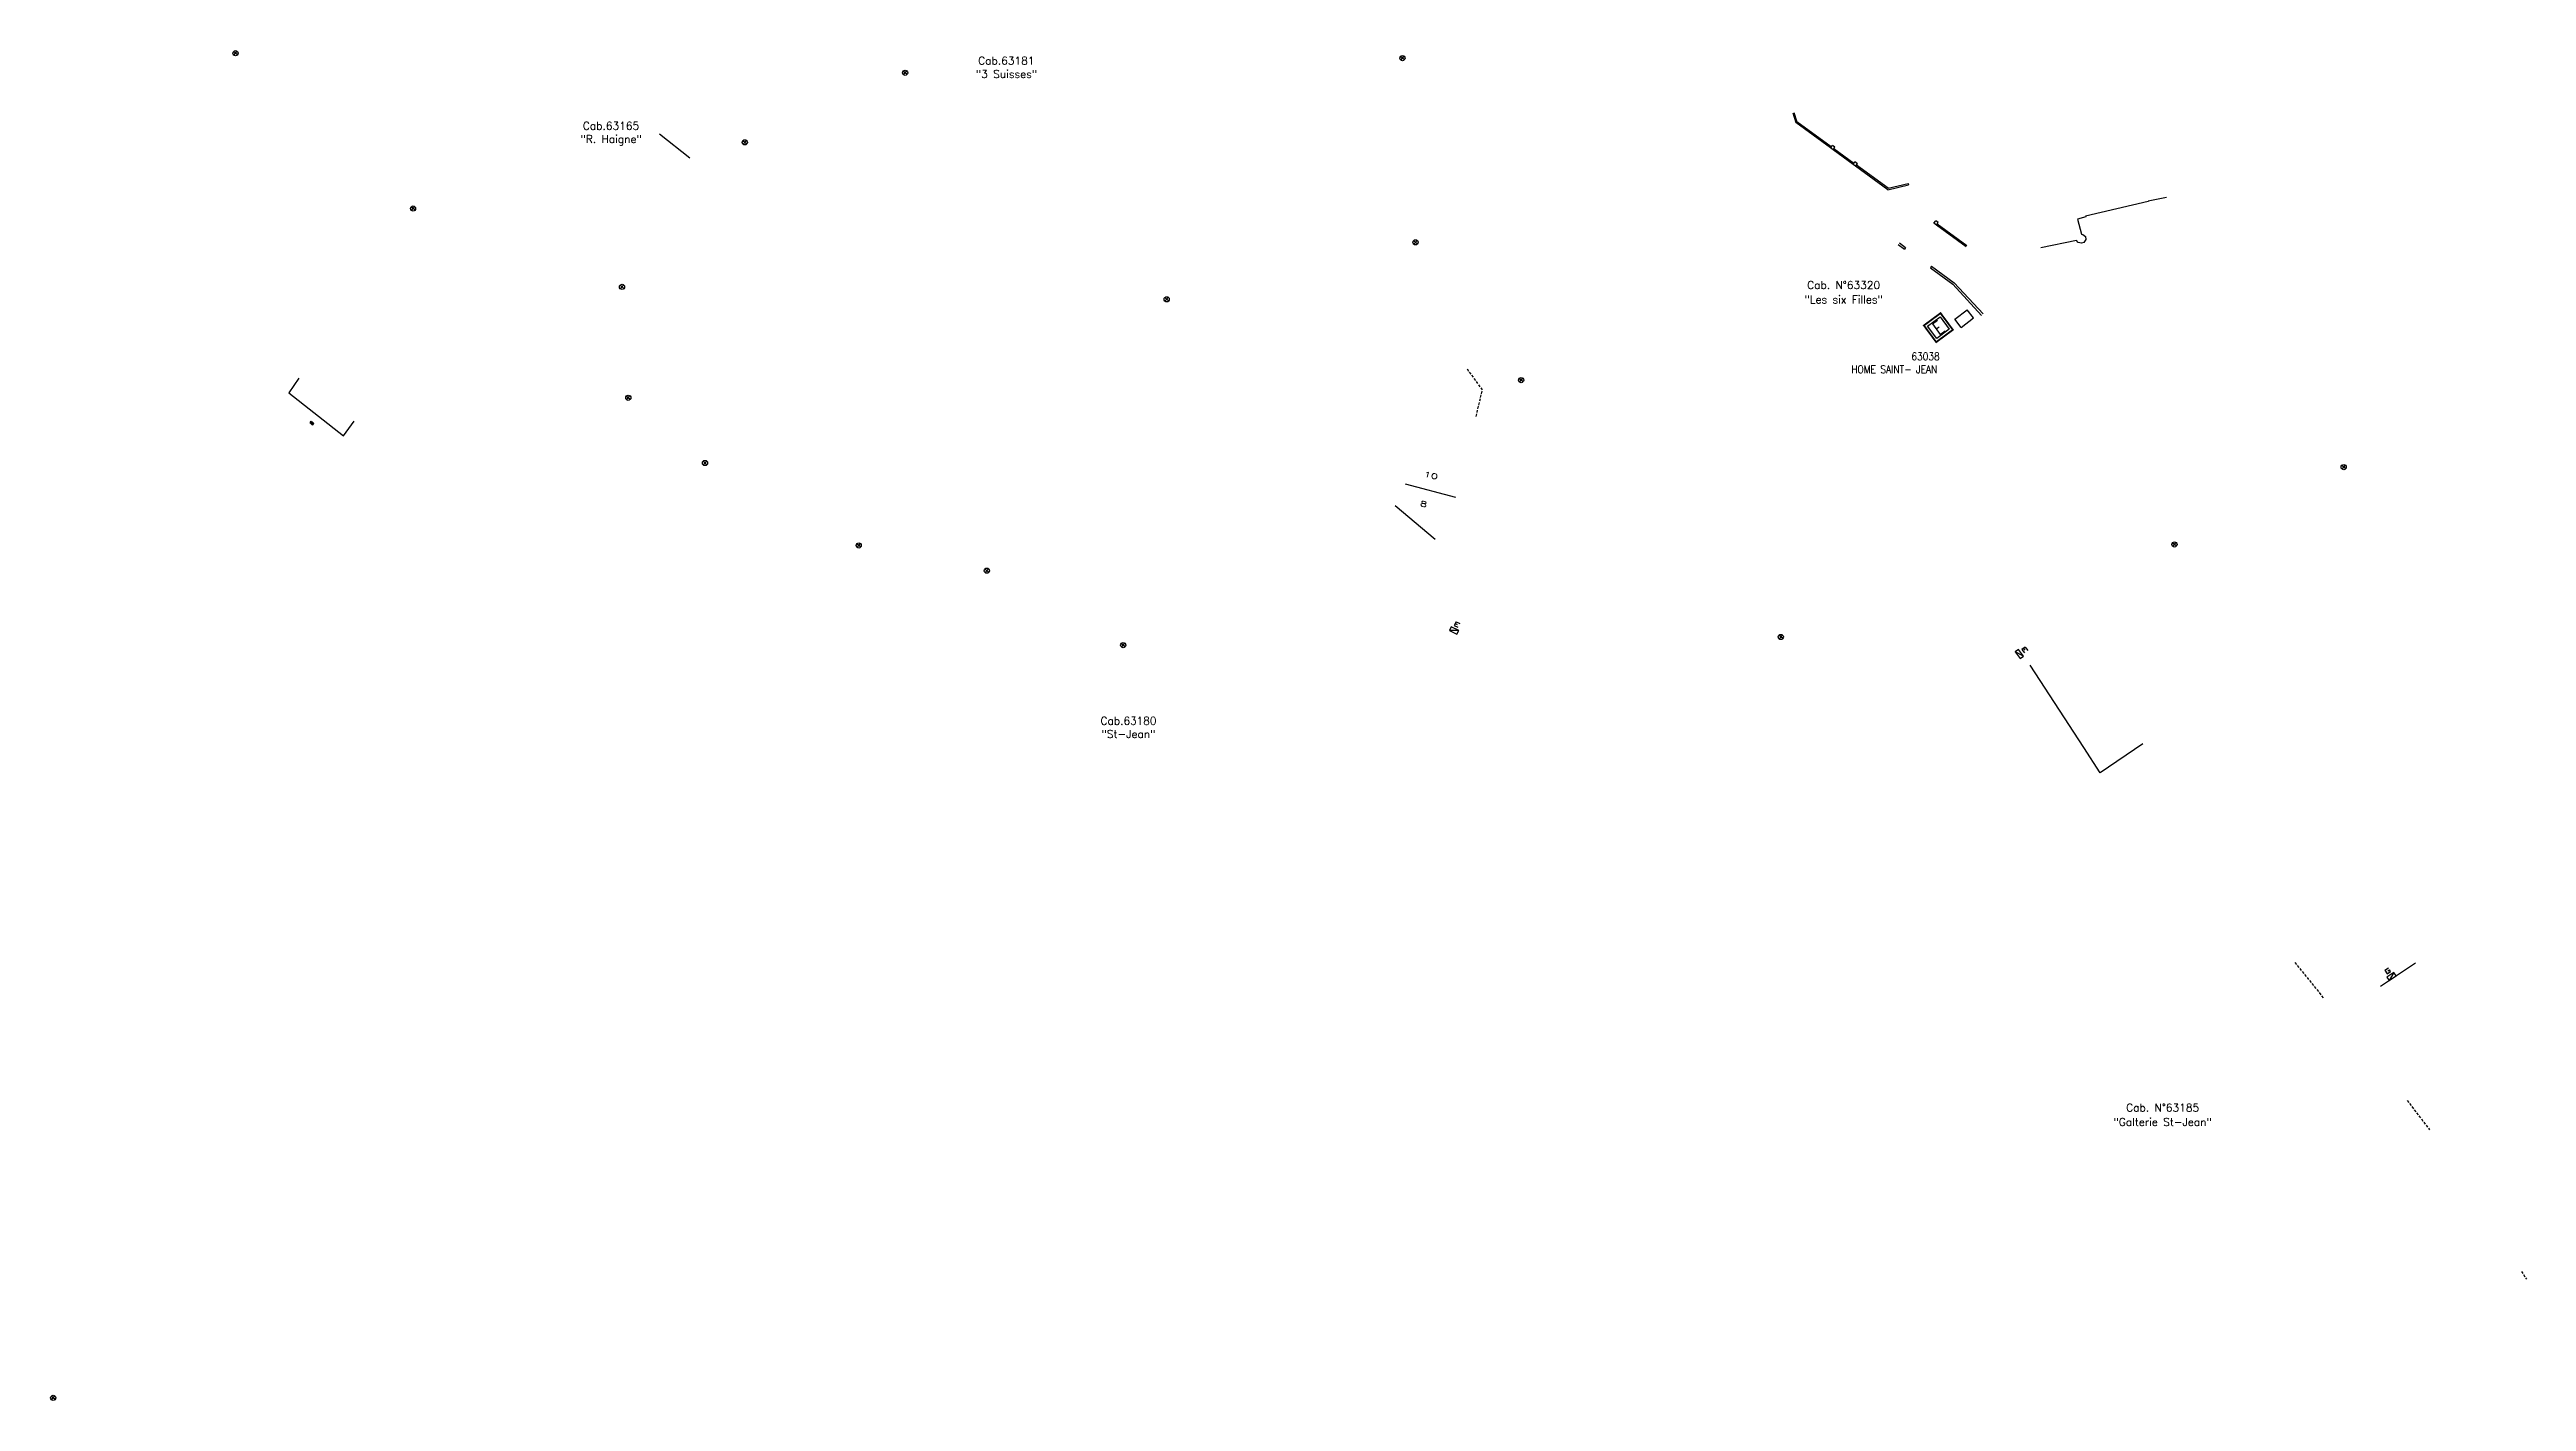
# Model space of a CAD drawing. Header units: millimetres. Extents: x 81001 to 81976, y 143860 to 145000.
# Drawn here: x 81012.7 to 81490.9, y 144149.7 to 144410.7 of the extents above; entities that cross this region are included whole.
import ezdxf
from ezdxf.enums import TextEntityAlignment as Align

# ---------------------------------------------------------------- set-up
doc = ezdxf.new("R2010")
doc.units = ezdxf.units.MM
doc.linetypes.add('DASHED', pattern=[0.75, 0.5, -0.25])
doc.layers.get('0').update_dxf_attribs({"linetype": 'CONTINUOUS'})
for name, color, linetype in [('BB01', 7, 'CONTINUOUS'), ('BB08', 7, 'CONTINUOUS'), ('BF02', 7, 'CONTINUOUS'), ('BR12', 7, 'CONTINUOUS'), ('BR15', 7, 'CONTINUOUS'), ('BW01', 7, 'CONTINUOUS'), ('M_200', 7, 'CONTINUOUS'), ('W0100', 7, 'CONTINUOUS'), ('W0430', 7, 'CONTINUOUS'), ('W0432', 7, 'CONTINUOUS'), ('W0991', 7, 'CONTINUOUS'), ('W1102', 7, 'CONTINUOUS')]:
    doc.layers.add(name, color=color, linetype=linetype)
doc.styles.add('M_ROMANS', font='ROMANS.shx', dxfattribs={"width": 0.75})
doc.styles.get("Standard").update_dxf_attribs({"font": 'romans.shx', "width": 0.85})

# ---------------------------------------------------------------- blocks, each defined once
blk = doc.blocks.new('AVALOIR')
at = {"layer": 'BR15'}
for p, q in [((-0.1, 0.19), (-0.19, 0.18)), ((-0.19, 0.18), (-0.18, -0.01)), ((-0.01, 0.19), (-0.1, 0.19)), ((-0.1, 0.19), (-0.09, 0)), ((-0.09, 0), (0, 0)), ((0.08, 0.2), (-0.01, 0.19)), ((0, 0), (-0.01, 0.19)), ((0, 0), (0.09, 0)), ((0.17, 0.2), (0.08, 0.2)), ((0.09, 0), (0.08, 0.2)), ((0.09, 0), (0.18, 0.01)), ((0.18, 0.01), (0.17, 0.2)), ((-0.18, -0.01), (-0.09, 0))]:
    blk.add_line(p, q, dxfattribs=at)
blk = doc.blocks.new('BR1209')
at = {"color": 0, "linetype": 'Continuous', "flags": 128}
for points in [[(-0.5, 0), (0.5, 0)], [(0, 0.5), (0, -0.5)]]:
    blk.add_lwpolyline(points, dxfattribs=at)
at = {"color": 0, "linetype": 'Continuous'}
blk.add_circle((0, 0), 0.5, dxfattribs=at)
at = {"color": 0, "linetype": 'Continuous', "width": 0.75}
blk.add_attdef('NUM', text='', height=1.2, dxfattribs=at).set_placement((0, 2), align=Align.MIDDLE)
at = {"color": 0, "linetype": 'Continuous', "width": 0.75, "flags": 3}
for tag, p in [('DEF_LEG', (0, -10)), ('DEF_COUP', (0, -12.5)), ('DEF_TYPE', (0, -15))]:
    blk.add_attdef(tag, text='', height=1.2, dxfattribs=at).set_placement(p, align=Align.MIDDLE)
blk = doc.blocks.new('M_200_59')
at = {"layer": 'M_200', "color": 0, "linetype": 'Continuous', "const_width": 0.35, "flags": 128}
blk.add_lwpolyline([(4, 4), (4, 0), (0, 0), (0, 4)], close=True, dxfattribs=at)
at = {"layer": 'M_200', "color": 0, "linetype": 'Continuous'}
blk.add_lwpolyline([(0.5, 3.5), (3.5, 3.5), (3.5, 0.5), (0.5, 0.5)], close=True, dxfattribs=at)
at = {"layer": 'M_200', "insert": (2, 2), "char_height": 2.5, "width": 4, "attachment_point": 5}
blk.add_mtext('E', dxfattribs=at)
at = {"layer": 'M_200', "color": 0, "linetype": 'Continuous', "width": 0.85}
for tag, p in [('NUM', (2, 17.06)), ('NOM', (2, 10.65))]:
    blk.add_attdef(tag, text='', height=4, dxfattribs=at).set_placement(p, align=Align.MIDDLE)
at = {"layer": 'M_200', "color": 0, "linetype": 'Continuous', "style": 'M_ROMANS', "width": 0.75, "flags": 3}
for tag, p in [('DEF_LEG', (1.87, -2.99)), ('DEF_COUP', (1.87, -5.49)), ('DEF_TYPE', (1.87, -7.99))]:
    blk.add_attdef(tag, text='', height=1.2, dxfattribs=at).set_placement(p, align=Align.MIDDLE)
blk = doc.blocks.new('T430')
at = {"flags": 128}
for points in [[(0.8, 0.8), (-0.8, 0.8)], [(-0.8, 0.8), (-0.8, 0)], [(0.8, 0.8), (-0.8, 0)], [(-0.8, 0), (0.8, 0)], [(-0.4, 2.1), (0.4, 2.1)], [(-0.4, 2.1), (-0.4, 1.3)], [(-0.4, 1.7), (0, 1.7)], [(-0.4, 1.3), (0.4, 1.3)], [(0.8, 0), (0.8, 0.8)]]:
    blk.add_lwpolyline(points, dxfattribs=at)
blk = doc.blocks.new('T432')
at = {"flags": 128}
for points in [[(0.8, 0.8), (-0.8, 0.8)], [(-0.8, 0.8), (-0.8, 0)], [(0.8, 0.8), (-0.8, 0)], [(-0.8, 0), (0.8, 0)], [(-0.4, 2.1), (-0.4, 1.3)], [(-0.4, 1.3), (0.4, 1.3)], [(-0.39, 2.1), (0.41, 2.1)], [(0, 1.7), (0.4, 1.7)], [(0.4, 1.3), (0.4, 1.7)], [(0.8, 0), (0.8, 0.8)]]:
    blk.add_lwpolyline(points, dxfattribs=at)

msp = doc.modelspace()

# ---------------------------------------------------------------- linework, layer by layer
at = {"layer": 'BB01'}
for p, q in [((81380.57, 144358.65), (81382.95, 144360.46)), ((81381.78, 144357.06), (81380.57, 144358.65)), ((81381.78, 144357.06), (81384.17, 144358.87)), ((81384.17, 144358.87), (81382.95, 144360.46))]:
    msp.add_line(p, q, dxfattribs=at)
at = {"layer": 'BB01', "flags": 128}
msp.add_lwpolyline([(81136.32, 144389.73), (81130.51, 144394.39)], dxfattribs=at)
at = {"layer": 'BF02'}
for p, q in [((81349.26, 144398.5), (81349.86, 144396.6)), ((81349.5, 144398.55), (81350.07, 144396.76)), ((81356.57, 144391.71), (81349.86, 144396.6)), ((81356.71, 144391.91), (81350.07, 144396.76)), ((81356.57, 144391.71), (81356.92, 144392.2)), ((81357.05, 144391.36), (81356.57, 144391.71)), ((81357.4, 144391.84), (81356.92, 144392.2)), ((81357.05, 144391.36), (81357.4, 144391.84)), ((81360.93, 144388.53), (81357.05, 144391.36)), ((81361.08, 144388.73), (81357.2, 144391.56)), ((81360.93, 144388.53), (81361.28, 144389.01)), ((81361.41, 144388.18), (81360.93, 144388.53)), ((81361.77, 144388.66), (81361.28, 144389.01)), ((81361.41, 144388.18), (81361.77, 144388.66)), ((81367.64, 144383.64), (81361.41, 144388.18)), ((81367.69, 144383.91), (81361.56, 144388.38)), ((81367.64, 144383.64), (81371.59, 144384.61)), ((81367.69, 144383.91), (81371.53, 144384.86)), ((81371.53, 144384.86), (81371.59, 144384.61)), ((81376.52, 144377.16), (81376.88, 144377.64)), ((81377.01, 144376.8), (81376.52, 144377.16)), ((81377.36, 144377.29), (81376.88, 144377.64)), ((81377.01, 144376.8), (81377.36, 144377.29)), ((81382.74, 144372.62), (81377.01, 144376.8)), ((81382.89, 144372.82), (81377.15, 144377.01)), ((81369.61, 144373.07), (81370.82, 144372.19)), ((81369.85, 144373.4), (81371.06, 144372.51)), ((81371.06, 144372.51), (81370.82, 144372.19)), ((81376.07, 144368.86), (81375.83, 144368.53)), ((81375.83, 144368.53), (81380.18, 144365.37)), ((81376.07, 144368.86), (81380.44, 144365.67)), ((81385.7, 144359.37), (81380.18, 144365.37)), ((81386, 144359.64), (81380.44, 144365.67))]:
    msp.add_line(p, q, dxfattribs=at)
at = {"layer": 'BW01'}
for p, q in [((81060.89, 144347.25), (81058.9, 144344.43)), ((81058.9, 144344.43), (81069.45, 144336.14)), ((81069.45, 144336.14), (81071.51, 144338.96))]:
    msp.add_line(p, q, dxfattribs=at)
at = {"layer": 'W0100', "color": 252}
msp.add_lwpolyline([(81421.42, 144382.15), (81417.88, 144381.4), (81417.9, 144381.34), (81405.81, 144378.55), (81405.82, 144378.4), (81404.22, 144377.97), (81405.01, 144375.03), (81405.29, 144375.02), (81405.77, 144374.62), (81405.82, 144374.04), (81405.46, 144373.47), (81405, 144373.3), (81404.34, 144373.42), (81404.07, 144373.84), (81397.16, 144372.39)], dxfattribs=at)
at = {"layer": 'W0100', "color": 252, "linetype": 'DASHED', "flags": 128}
for points in [[(81286.39, 144349.04), (81289.3, 144344.99), (81288.07, 144339.85)], [(81451.75, 144227.63), (81446.16, 144234.55)], [(81467.89, 144207.79), (81472.19, 144202.14)], [(81489.94, 144174.79), (81490.91, 144173.26)]]:
    msp.add_lwpolyline(points, dxfattribs=at)
at = {"layer": 'W0100', "color": 252, "linetype": 'Continuous', "flags": 128}
msp.add_lwpolyline([(81416.88, 144276.65), (81408.62, 144271.06), (81405.45, 144275.94), (81395.11, 144291.84)], dxfattribs=at)
at = {"layer": 'W0100', "color": 252, "flags": 128}
msp.add_lwpolyline([(81462.75, 144229.84), (81469.52, 144234.38)], dxfattribs=at)
at = {"layer": 'W1102', "color": 252, "flags": 128}
for points in [[(81284.21, 144324.21), (81274.49, 144326.77)], [(81280.21, 144316.12), (81272.54, 144322.62)]]:
    msp.add_lwpolyline(points, dxfattribs=at)

# ---------------------------------------------------------------- block references
at = {"layer": 'BR12', "color": 252}
for p, rotation in [((81048.64, 144410), 139.2464204029716), ((81273.92, 144409.05), 139.2464204029711), ((81177.9, 144406.22), 139.2464204029713), ((81146.95, 144392.78), 139.2464204029716), ((81082.91, 144380), 139.2464204029716), ((81276.44, 144373.48), 139.2464204029711), ((81123.25, 144364.87), 139.2464204029716), ((81228.4, 144362.48), 139.246420402971), ((81296.83, 144346.88), 139.2464204029711), ((81124.46, 144343.46), 139.2464204029714), ((81139.27, 144330.87), 139.2464204029713), ((81455.63, 144330.07), 139.2464204029714), ((81168.95, 144314.95), 139.2464204029713), ((81422.95, 144315.14), 139.2464204029714), ((81193.69, 144310.08), 139.2464204029713), ((81220.01, 144295.71), 139.2464204029712), ((81346.95, 144297.28), 139.2464204029713), ((81013.44, 144150.37), 139.2464204029721)]:
    msp.add_blockref('BR1209', p, dxfattribs=dict(at, rotation=rotation))
at = {"layer": 'BR15', "xscale": 2, "yscale": 2, "zscale": 2, "rotation": 321.737205562208}
msp.add_blockref('AVALOIR', (81063.25, 144338.42), dxfattribs=at)
at = {"layer": 'M_200'}
ref = msp.add_blockref('M_200_59', (81376.96, 144354.21), dxfattribs=dict(at, rotation=36.50053117043709))
ref.add_attrib('NUM', '63038', dxfattribs={"color": 0, "linetype": 'Continuous', "height": 1.5, "width": 0.85}).set_placement((81374.91, 144351.45), align=Align.MIDDLE)
ref.add_attrib('NOM', 'HOME SAINT- JEAN', dxfattribs={"color": 0, "linetype": 'Continuous', "height": 1.5, "width": 0.85}).set_placement((81368.87, 144348.96), align=Align.MIDDLE)
at = {"layer": 'W0430'}
for p, rotation in [((81283.71, 144298.16), 334.2743440994794), ((81392.71, 144293.74), 306.4613470718758)]:
    msp.add_blockref('T430', p, dxfattribs=dict(at, rotation=rotation))
at = {"layer": 'W0432', "color": 252, "rotation": 33.86368085423613}
msp.add_blockref('T432', (81465.08, 144231.4), dxfattribs=at)

# ---------------------------------------------------------------- texts
at = {"layer": 'BB01'}
for s, p in [('Cab.63180', (81221.03, 144281.09)), ('"St-Jean"', (81221.03, 144278.53))]:
    msp.add_text(s, height=1.5, dxfattribs=at).set_placement(p, align=Align.MIDDLE)
at = {"layer": 'BB08'}
for s, p in [('"3 Suisses"', (81197.47, 144406)), ('Cab.63181', (81197.46, 144408.54)), ('Cab.63165', (81121.15, 144395.97)), ('"R. Haigne"', (81121.16, 144393.2)), ('"Les six Filles"', (81359.07, 144362.47)), ('Cab. N%%d63320', (81359.07, 144365.22)), ('"Galterie St-Jean"', (81420.69, 144203.66)), ('Cab. N%%d63185', (81420.69, 144206.41))]:
    msp.add_text(s, height=1.5, dxfattribs=at).set_placement(p, align=Align.MIDDLE)
at = {"layer": 'W0991', "color": 252, "width": 1.6}
for s, p in [('10', (81277.98, 144328.31)), ('8', (81277.22, 144322.63))]:
    msp.add_text(s, height=1, rotation=346.3923, dxfattribs=at).set_placement(p)

doc.saveas('drawing.dxf')
